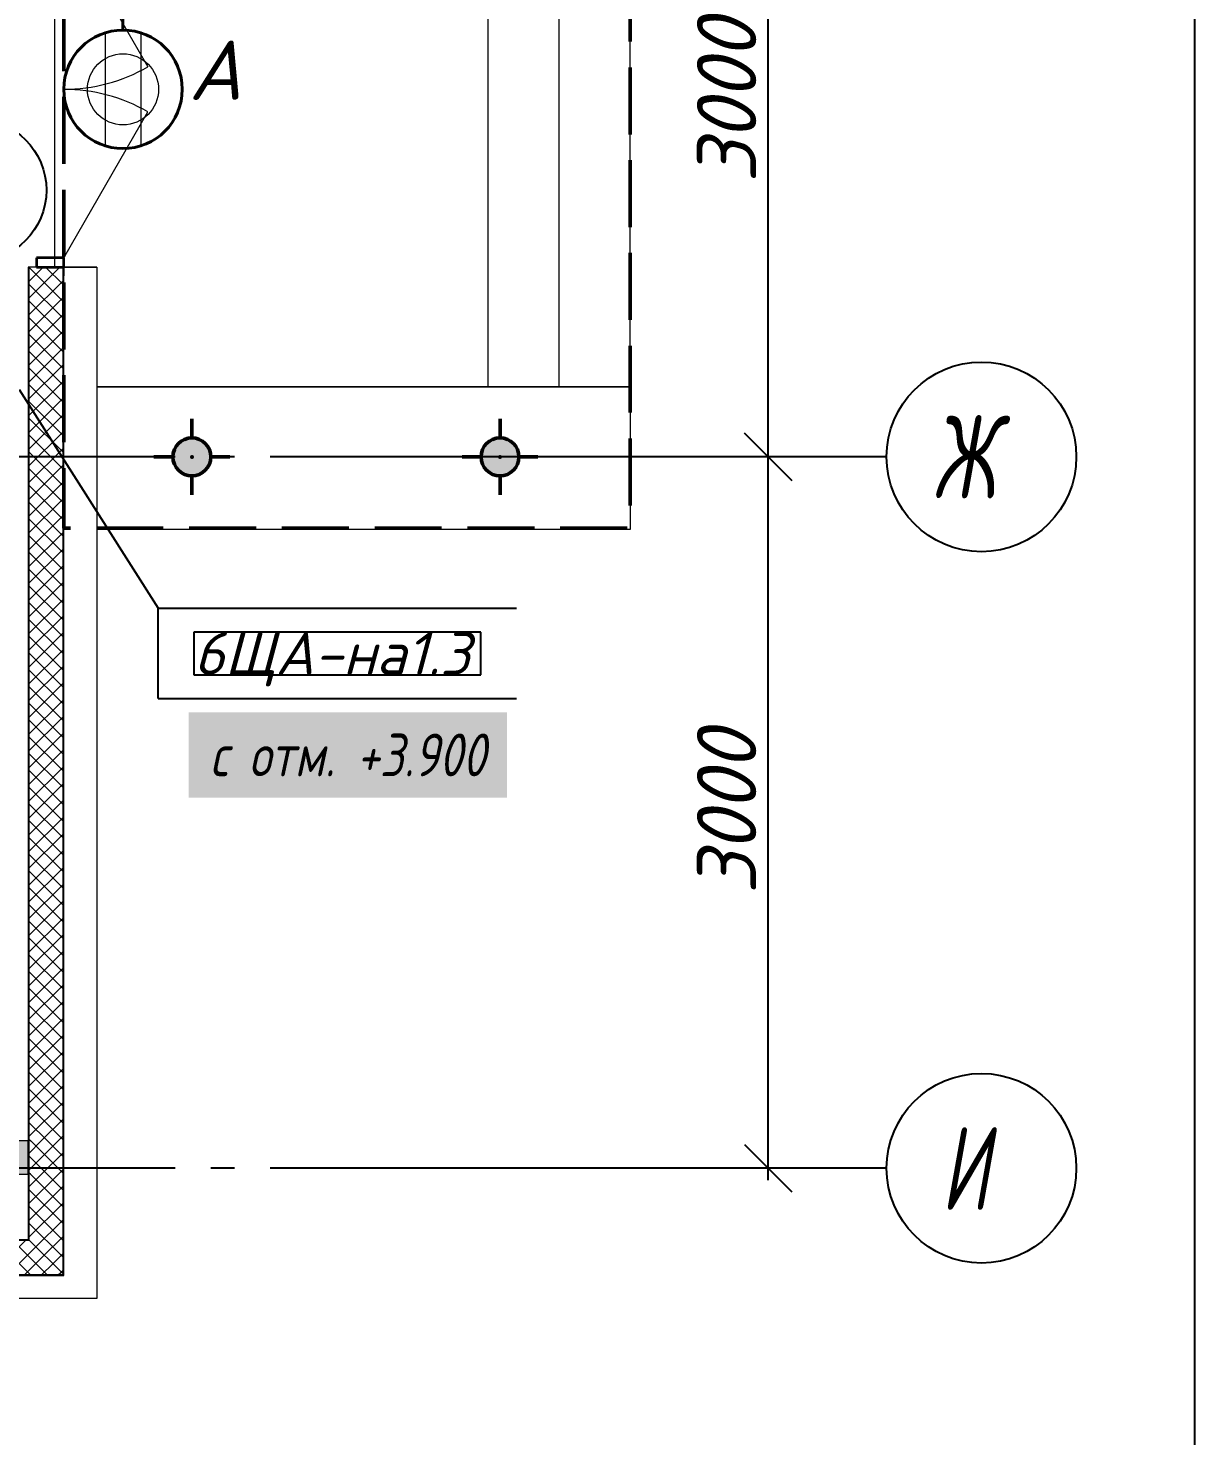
# Model space of a CAD drawing. Header units: millimetres. Extents: x 0 to 1293, y 0 to 420.
# Drawn here: x 588 to 637.2, y 148.3 to 207.7 of the extents above; entities that cross this region are included whole.
import ezdxf

# ---------------------------------------------------------------- set-up
doc = ezdxf.new("R2010")
doc.units = ezdxf.units.MM
for name, pattern in [('JIS_02_2.0', [3, 2, -1]), ('ГОСТ 2.303 5', [24, 20, -1.5, 1, -1.5]), ('СПКБ-0000-000-АР#001$0$Невидимая', [391.222223, 282.222223, -109])]:
    doc.linetypes.add(name, pattern=pattern)
for name, color, linetype in [('@000', 7, 'Continuous'), ('Viewport1ForCustomObjects_0', 7, 'Continuous'), ('Viewport2ForCustomObjects_0', 7, 'Continuous'), ('Номер помещения', 7, 'Continuous'), ('СПКБ-0000-000-АР#001$0$Двери ArchiCAD', 7, 'Continuous'), ('СПКБ-0000-000-АР#001$0$Колонны существующие', 7, 'Continuous'), ('СПКБ-0000-000-АР#001$0$Оболочка - Крыша', 7, 'Continuous'), ('СПКБ-0000-000-АР#001$0$Окна ArchiCAD', 7, 'Continuous'), ('СПКБ-0000-000-АР#001$0$Перекрытие новые', 7, 'Continuous'), ('СПКБ-0000-000-АР#001$0$Стены', 7, 'Continuous'), ('СПКБ-0000-000-АР#001$0$Фахверк', 7, 'Continuous'), ('Строительные оси', 7, 'Continuous'), ('ЭО_АВАРИЙНОЕ ОСВЕЩЕНИЕ', 7, 'Continuous')]:
    doc.layers.add(name, color=color, linetype=linetype)
for name, color, linetype, lineweight, true_color in [('СПКБ-0000-000-АР#001$0$Двери ArchiCAD_Ном._пера__23', 7, 'Continuous', 35, 0xff6600), ('СПКБ-0000-000-АР#001$0$Двери ArchiCAD_Ном._пера__3', 7, 'Continuous', 18, 0xff6600), ('СПКБ-0000-000-АР#001$0$Двери ArchiCAD_Ном._пера__68', 7, 'Continuous', 20, 0xfd4435), ('СПКБ-0000-000-АР#001$0$Колонны существующие_Ном._пера__102', 7, 'Continuous', 13, 0xcccccc), ('СПКБ-0000-000-АР#001$0$Колонны существующие_Ном._пера__4', 7, 'Continuous', 50, 0x029e21), ('СПКБ-0000-000-АР#001$0$Оболочка - Крыша_Ном._пера__4', 7, 'Continuous', 50, 0x029e21), ('СПКБ-0000-000-АР#001$0$Окна ArchiCAD_Ном._пера__68', 7, 'Continuous', 20, 0xfd4435), ('СПКБ-0000-000-АР#001$0$Стены_Ном._пера__68', 7, 'Continuous', 20, 0xfd4435), ('СПКБ-0000-000-АР#001$0$Фахверк_Ном._пера__102', 7, 'Continuous', 13, 0xcccccc)]:
    doc.layers.add(name, color=color, linetype=linetype, lineweight=lineweight, true_color=true_color)
for name, color, linetype, lineweight in [('СПКБ-0000-000-АР#001$0$Колонны существующие_Ном._пера__141', 7, 'Continuous', 50), ('СПКБ-0000-000-АР#001$0$Линии_Ном._пера__20', 1, 'Continuous', 20), ('СПКБ-0000-000-АР#001$0$Окна ArchiCAD_Ном._пера__6', 5, 'Continuous', 9), ('СПКБ-0000-000-АР#001$0$Перекрытие новые_Ном._пера__20', 1, 'Continuous', 20), ('СПКБ-0000-000-АР#001$0$Стены_Ном._пера__20', 1, 'Continuous', 20), ('СПКБ-0000-000-АР#001$0$Фахверк_Ном._пера__1', 7, 'Continuous', 13)]:
    doc.layers.add(name, color=color, linetype=linetype, lineweight=lineweight)
doc.styles.add('1.8', font='isocpeui.ttf', dxfattribs={"height": 1.8})
doc.styles.add('2.5', font='isocpeui.ttf')
doc.styles.add('CustomTextStyle203', font='isocpeui.ttf', dxfattribs={"height": 1.8})
doc.styles.add('CustomTextStyle62', font='isocpeui.ttf', dxfattribs={"width": 0.663175, "height": 3.5})
doc.styles.add('CustomTextStyle64', font='isocpeui.ttf', dxfattribs={"width": 0.663175, "height": 3.5})
doc.dimstyles.new('ISO-100', dxfattribs={"dimtxt": 2.5, "dimasz": 2, "dimexe": 0.5, "dimexo": 0.5, "dimgap": 0.5, "dimtad": 1, "dimdec": 0, "dimlfac": 100, "dimzin": 0, "dimdsep": 46, "dimtxsty": '2.5', "dimblk": 'OBLIQUE', "dimcen": 0, "dimdle": 0.5, "dimclrd": 3, "dimclre": 3, "dimadec": 0, "dimazin": 0, "dimtfac": 1, "dimtdec": 0, "dimtmove": 0, "dimatfit": 1, "dimfxl": 1, "dimtolj": 1, "dimtzin": 0, "dimlwd": -1, "dimarcsym": 0})
pattern_1 = [(45, (0, 0), (-35.35534, 35.35534), []), (135, (0, 0), (35.35534, 35.35534), [])]

# ---------------------------------------------------------------- blocks, each defined once
blk = doc.blocks.new('_Oblique')
at = {"color": 0, "linetype": 'ByBlock', "lineweight": -2}
blk.add_line((-0.5, -0.5), (0.5, 0.5), dxfattribs=at)
blk = doc.blocks.new('*D590')
at = {"layer": 'Defpoints', "color": 0, "ltscale": 100, "transparency": 16777216}
for p in [(619.188, 189.586), (624.188, 189.586), (624.188, 159.586)]:
    blk.add_point(p, dxfattribs=at)
at = {"layer": 'Строительные оси', "color": 3, "ltscale": 100, "transparency": 16777216}
blk.add_line((619.188, 159.086), (619.188, 190.086), dxfattribs=at)
at = {"layer": 'Строительные оси', "color": 3, "lineweight": -2, "ltscale": 100, "transparency": 16777216}
for p, q in [((623.688, 189.586), (618.688, 189.586)), ((623.688, 159.586), (618.688, 159.586))]:
    blk.add_line(p, q, dxfattribs=at)
at = {"layer": 'Строительные оси', "color": 3, "ltscale": 100, "transparency": 16777216, "xscale": 2, "yscale": 2, "zscale": 2}
for p, rotation in [((619.188, 189.586), 90), ((619.188, 159.586), 270)]:
    blk.add_blockref('_Oblique', p, dxfattribs=dict(at, rotation=rotation))
at = {"layer": 'Строительные оси', "color": 0, "ltscale": 100, "transparency": 16777216, "insert": (617.438, 174.586), "char_height": 2.5, "attachment_point": 5, "rotation": 90, "style": '2.5'}
blk.add_mtext('\\A1;3000', dxfattribs=at)
blk = doc.blocks.new('*D591')
at = {"layer": 'Defpoints', "color": 0, "ltscale": 100, "transparency": 16777216}
for p in [(619.188, 219.586), (624.188, 219.586), (624.188, 189.586)]:
    blk.add_point(p, dxfattribs=at)
at = {"layer": 'Строительные оси', "color": 3, "ltscale": 100, "transparency": 16777216}
blk.add_line((619.188, 189.086), (619.188, 220.086), dxfattribs=at)
at = {"layer": 'Строительные оси', "color": 3, "lineweight": -2, "ltscale": 100, "transparency": 16777216}
for p, q in [((623.688, 219.586), (618.688, 219.586)), ((623.688, 189.586), (618.688, 189.586))]:
    blk.add_line(p, q, dxfattribs=at)
at = {"layer": 'Строительные оси', "color": 3, "ltscale": 100, "transparency": 16777216, "xscale": 2, "yscale": 2, "zscale": 2}
for p, rotation in [((619.188, 219.586), 90), ((619.188, 189.586), 270)]:
    blk.add_blockref('_Oblique', p, dxfattribs=dict(at, rotation=rotation))
at = {"layer": 'Строительные оси', "color": 0, "ltscale": 100, "transparency": 16777216, "insert": (617.438, 204.586), "char_height": 2.5, "attachment_point": 5, "rotation": 90, "style": '2.5'}
blk.add_mtext('\\A1;3000', dxfattribs=at)
blk = doc.blocks.new('СПКБ-0000-000-АР#001$0$Перекрытие_12', base_point=(25134.3, 7685.7))
at = {"layer": 'СПКБ-0000-000-АР#001$0$Перекрытие новые_Ном._пера__20', "color": 1, "linetype": 'Continuous', "lineweight": 20, "flags": 128}
blk.add_lwpolyline([(25134.3, 7685.7), (25312.7, 7685.7), (25312.7, 7180.7), (26962.3, 7180.7), (26962.3, 15585.7), (25312.7, 15585.7), (25312.7, 14885.6), (25134.3, 14885.6)], close=True, dxfattribs=at)
blk = doc.blocks.new('СПКБ-0000-000-АР#001$0$Перекрытие_17', base_point=(25312.7, 7180.7))
at = {"layer": 'СПКБ-0000-000-АР#001$0$Перекрытие новые_Ном._пера__20', "color": 1, "linetype": 'Continuous', "lineweight": 20, "flags": 128}
blk.add_lwpolyline([(25312.7, 7180.7), (27262.3, 7180.7), (27262.3, 15585.7), (25312.7, 15585.7), (25312.7, 14885.6), (25134.3, 14885.6), (25134.3, 7685.7), (25312.7, 7685.7)], close=True, dxfattribs=at)
blk = doc.blocks.new('СПКБ-0000-000-АР#001$0$Перекрытие_18', base_point=(25134.3, 7685.7))
at = {"layer": 'СПКБ-0000-000-АР#001$0$Перекрытие новые_Ном._пера__20', "color": 1, "linetype": 'Continuous', "lineweight": 20, "flags": 128}
blk.add_lwpolyline([(25134.3, 7685.7), (25312.7, 7685.7), (25312.7, 7180.7), (27562.3, 7180.7), (27562.3, 15585.7), (25312.7, 15585.7), (25312.7, 14885.6), (25134.3, 14885.6)], close=True, dxfattribs=at)
blk = doc.blocks.new('СПКБ-0000-000-АР#001$0$Двустворчатое Окно 19')
at = {"layer": 'СПКБ-0000-000-АР#001$0$Окна ArchiCAD_Ном._пера__6', "color": 5, "linetype": 'Continuous', "lineweight": 9}
for p, q in [((-747, 100), (747, 100)), ((-750, 0), (-675, 0)), ((-675, 0), (-675, -50)), ((-675, 0), (-75, 0)), ((-75, -50), (-75, 0)), ((-75, 0), (0, 0)), ((0, 0), (75, 0)), ((75, 0), (75, -50)), ((75, 0), (675, 0)), ((675, -50), (675, 0)), ((675, 0), (750, 0)), ((-750, -50), (750, -50)), ((-675, -50), (-750, -50)), ((-75, -50), (-675, -50)), ((0, -50), (-75, -50)), ((75, -50), (0, -50)), ((675, -50), (75, -50)), ((750, -50), (675, -50))]:
    blk.add_line(p, q, dxfattribs=at)
at = {"layer": 'СПКБ-0000-000-АР#001$0$Окна ArchiCAD_Ном._пера__68', "color": 20, "linetype": 'Continuous', "lineweight": 20, "true_color": 0xfd4435}
for p, q in [((-750, -47), (-750, 0)), ((750, -47), (750, 0)), ((-750, -50), (-750, -47)), ((750, -50), (750, -47))]:
    blk.add_line(p, q, dxfattribs=at)
blk = doc.blocks.new('СПКБ-0000-000-АР#001$0$Стена_4', base_point=(17892.9, 3584))
at = {"layer": 'СПКБ-0000-000-АР#001$0$Стены_Ном._пера__68', "linetype": 'Continuous', "lineweight": 20, "true_color": 0xfd4435}
for points in [[(18273.1, 3584), (17892.9, 3584), (17892.9, 3581), (18273.1, 3581)], [(18633.4, 3584), (18413.1, 3584), (18413.1, 3581), (18633.4, 3581)], [(18633.4, 3584), (18633.4, 3581), (18633.4, 3484), (18636.4, 3484), (18636.4, 3584)], [(20130.4, 3584), (20130.4, 3484), (20133.4, 3484), (20133.4, 3581), (20133.4, 3584)], [(20133.4, 3584), (20133.4, 3581), (24603.1, 3581), (24603.1, 3584)], [(25022.7, 3584), (24743.1, 3584), (24743.1, 3581), (25025.7, 3581)], [(17892.9, 3434), (18273.1, 3434), (18273.1, 3437), (17892.9, 3437)], [(18273.1, 3434), (18413.1, 3434), (18413.1, 3437), (18273.1, 3437)], [(18413.1, 3434), (18633.4, 3434), (18633.4, 3437), (18413.1, 3437)], [(24603.1, 3437), (20133.4, 3437), (20133.4, 3434), (24603.1, 3434)], [(24603.1, 3434), (24743.1, 3434), (24743.1, 3437), (24603.1, 3437)], [(24743.1, 3434), (25172.7, 3434), (25169.7, 3437), (24743.1, 3437)]]:
    blk.add_hatch(color=20, dxfattribs=at).paths.add_polyline_path(points)
h = blk.add_hatch(dxfattribs=at)
h.set_pattern_fill('СЕТКА_5X5_ДИАГОНАЛЬНАЯ', color=20, style=0, pattern_type=2)
h.set_pattern_definition(pattern_1)
h.paths.add_polyline_path([(18273.1, 3581), (17892.9, 3581), (17892.9, 3437), (18273.1, 3437)])
h = blk.add_hatch(dxfattribs=at)
h.set_pattern_fill('СЕТКА_5X5_ДИАГОНАЛЬНАЯ', color=20, style=0, pattern_type=2)
h.set_pattern_definition(pattern_1)
h.paths.add_polyline_path([(18273.1, 3437), (18413.1, 3437), (18413.1, 3578.7), (18273.1, 3578.7)])
h = blk.add_hatch(dxfattribs=at)
h.set_pattern_fill('СЕТКА_5X5_ДИАГОНАЛЬНАЯ', color=20, style=0, pattern_type=2)
h.set_pattern_definition(pattern_1)
h.paths.add_polyline_path([(18413.1, 3437), (18633.4, 3437), (18633.4, 3484), (18633.4, 3581), (18413.1, 3581)])
h = blk.add_hatch(dxfattribs=at)
h.set_pattern_fill('СЕТКА_5X5_ДИАГОНАЛЬНАЯ', color=20, style=0, pattern_type=2)
h.set_pattern_definition(pattern_1)
h.paths.add_polyline_path([(24603.1, 3581), (20133.4, 3581), (20133.4, 3484), (20133.4, 3437), (24603.1, 3437)])
h = blk.add_hatch(dxfattribs=at)
h.set_pattern_fill('СЕТКА_5X5_ДИАГОНАЛЬНАЯ', color=20, style=0, pattern_type=2)
h.set_pattern_definition(pattern_1)
h.paths.add_polyline_path([(24603.1, 3437), (24743.1, 3437), (24743.1, 3578.7), (24603.1, 3578.7)])
h = blk.add_hatch(dxfattribs=at)
h.set_pattern_fill('СЕТКА_5X5_ДИАГОНАЛЬНАЯ', color=20, style=0, pattern_type=2)
h.set_pattern_definition(pattern_1)
h.paths.add_polyline_path([(25025.7, 3581), (24743.1, 3581), (24743.1, 3437), (25169.7, 3437)])
at = {"layer": 'СПКБ-0000-000-АР#001$0$Стены_Ном._пера__68', "color": 20, "linetype": 'Continuous', "lineweight": 20, "true_color": 0xfd4435}
for p, q in [((18273.1, 3581), (17892.9, 3581)), ((18633.4, 3581), (18413.1, 3581)), ((18633.4, 3584), (18636.4, 3584)), ((18633.4, 3581), (18633.4, 3484)), ((18636.4, 3484), (18636.4, 3584)), ((20130.4, 3484), (20130.4, 3584)), ((20133.4, 3584), (20130.4, 3584)), ((24603.1, 3581), (20133.4, 3581)), ((20133.4, 3581), (20133.4, 3484)), ((25025.7, 3581), (24743.1, 3581)), ((18633.4, 3484), (18636.4, 3484)), ((18633.4, 3437), (18633.4, 3484)), ((20133.4, 3484), (20130.4, 3484)), ((20133.4, 3437), (20133.4, 3484)), ((17892.9, 3437), (18273.1, 3437)), ((18273.1, 3437), (18413.1, 3437)), ((18413.1, 3437), (18633.4, 3437)), ((18633.4, 3434), (18633.4, 3437)), ((20133.4, 3437), (24603.1, 3437)), ((20133.4, 3434), (20133.4, 3437)), ((24603.1, 3437), (24743.1, 3437)), ((24743.1, 3437), (25169.7, 3437))]:
    blk.add_line(p, q, dxfattribs=at)
at = {"layer": 'СПКБ-0000-000-АР#001$0$Стены_Ном._пера__68', "color": 20, "linetype": 'Continuous', "lineweight": 20, "true_color": 0xfd4435, "flags": 128}
for points in [[(18273.1, 3584), (17892.9, 3584)], [(17892.9, 3584), (17892.9, 3434)], [(18633.4, 3584), (18413.1, 3584)], [(24603.1, 3584), (20133.4, 3584)], [(25022.7, 3584), (24743.1, 3584)], [(17892.9, 3434), (18633.4, 3434)], [(20133.4, 3434), (25172.7, 3434)]]:
    blk.add_lwpolyline(points, dxfattribs=at)
at = {"layer": 'СПКБ-0000-000-АР#001$0$Окна ArchiCAD', "color": 5, "linetype": 'Continuous', "lineweight": 9, "zscale": 1000}
blk.add_blockref('СПКБ-0000-000-АР#001$0$Двустворчатое Окно 19', (19383.4, 3484), dxfattribs=at)
blk = doc.blocks.new('СПКБ-0000-000-АР#001$0$Двупольная Дверь 19_2')
at = {"layer": 'СПКБ-0000-000-АР#001$0$Двери ArchiCAD_Ном._пера__23', "color": 30, "linetype": 'Continuous', "lineweight": 35, "true_color": 0xff6600}
for p, q in [((-710, 0), (-750, 0)), ((-750, 0), (-750, -115)), ((-710, -115), (-710, 0)), ((750, 0), (710, 0)), ((710, 0), (710, -115)), ((750, -115), (750, 0)), ((-750, -115), (-710, -115)), ((710, -115), (750, -115))]:
    blk.add_line(p, q, dxfattribs=at)
at = {"layer": 'СПКБ-0000-000-АР#001$0$Двери ArchiCAD_Ном._пера__3', "color": 30, "linetype": 'Continuous', "lineweight": 18, "true_color": 0xff6600}
for p, q in [((-710, 0), (-95.1, 355)), ((710, 0), (95.1, 355))]:
    blk.add_line(p, q, dxfattribs=at)
for centre, start, end in [((-710, 0), 0, 30), ((710, 0), 150, 180)]:
    blk.add_arc(centre, 710, start, end, dxfattribs=at)
at = {"layer": 'СПКБ-0000-000-АР#001$0$Двери ArchiCAD_Ном._пера__68', "color": 20, "linetype": 'Continuous', "lineweight": 20, "true_color": 0xfd4435}
for p, q in [((-750, 0), (-787, 0)), ((-750, 0), (-750, -3)), ((750, 0), (750, -3)), ((750, 0), (787, 0)), ((-750, -3), (-750, -115)), ((750, -3), (750, -115)), ((-750, -115), (-750, -147)), ((750, -115), (750, -147)), ((-750, -150), (-787, -150)), ((-750, -147), (-750, -150)), ((750, -147), (750, -150)), ((750, -150), (787, -150))]:
    blk.add_line(p, q, dxfattribs=at)
blk = doc.blocks.new('СПКБ-0000-000-АР#001$0$Стена_5', base_point=(25022.7, 3584))
at = {"layer": 'СПКБ-0000-000-АР#001$0$Стены_Ном._пера__68', "linetype": 'Continuous', "lineweight": 20, "true_color": 0xfd4435}
for points in [[(25022.7, 4000.7), (25025.7, 4000.7), (25025.7, 7685.7), (25022.7, 7685.7)], [(25169.7, 4000.7), (25172.7, 4000.7), (25172.7, 7685.7), (25169.7, 7685.7)], [(25025.7, 4000.7), (25023.1, 4000.7), (25023.1, 3860.7), (25025.7, 3860.7)], [(25172.7, 3860.7), (25172.7, 4000.7), (25169.7, 4000.7), (25169.7, 3860.7)], [(25022.7, 3860.7), (25022.7, 3584), (25025.7, 3581), (25025.7, 3860.7)], [(25172.7, 3434), (25172.7, 3860.7), (25169.7, 3860.7), (25169.7, 3437)]]:
    blk.add_hatch(color=20, dxfattribs=at).paths.add_polyline_path(points)
h = blk.add_hatch(dxfattribs=at)
h.set_pattern_fill('СЕТКА_5X5_ДИАГОНАЛЬНАЯ', color=20, style=0, pattern_type=2)
h.set_pattern_definition(pattern_1)
h.paths.add_polyline_path([(25025.7, 4000.7), (25169.7, 4000.7), (25169.7, 7685.7), (25057.7, 7685.7), (25025.7, 7685.7)])
h = blk.add_hatch(dxfattribs=at)
h.set_pattern_fill('СЕТКА_5X5_ДИАГОНАЛЬНАЯ', color=20, style=0, pattern_type=2)
h.set_pattern_definition(pattern_1)
h.paths.add_polyline_path([(25169.7, 3860.7), (25169.7, 4000.7), (25025.7, 4000.7), (25025.7, 3860.7)])
h = blk.add_hatch(dxfattribs=at)
h.set_pattern_fill('СЕТКА_5X5_ДИАГОНАЛЬНАЯ', color=20, style=0, pattern_type=2)
h.set_pattern_definition(pattern_1)
h.paths.add_polyline_path([(25025.7, 3860.7), (25025.7, 3581), (25169.7, 3437), (25169.7, 3860.7)])
at = {"layer": 'СПКБ-0000-000-АР#001$0$Стены_Ном._пера__68', "color": 20, "linetype": 'Continuous', "lineweight": 20, "true_color": 0xfd4435}
for p, q in [((25022.7, 7685.7), (25022.7, 7648.7)), ((25025.7, 7685.7), (25022.7, 7685.7)), ((25025.7, 7685.7), (25025.7, 4000.7)), ((25057.7, 7685.7), (25025.7, 7685.7)), ((25169.7, 7685.7), (25057.7, 7685.7)), ((25169.7, 4000.7), (25169.7, 7685.7)), ((25172.7, 7685.7), (25169.7, 7685.7)), ((25172.7, 7685.7), (25172.7, 7648.7)), ((25025.7, 4000.7), (25025.7, 3860.7)), ((25169.7, 3860.7), (25169.7, 4000.7)), ((25025.7, 3860.7), (25025.7, 3581)), ((25169.7, 3437), (25169.7, 3860.7))]:
    blk.add_line(p, q, dxfattribs=at)
at = {"layer": 'СПКБ-0000-000-АР#001$0$Стены_Ном._пера__68', "color": 20, "linetype": 'Continuous', "lineweight": 20, "true_color": 0xfd4435, "flags": 128}
for points in [[(25022.7, 7685.7), (25022.7, 4000.7)], [(25172.7, 3434), (25172.7, 7685.7)], [(25022.7, 3860.7), (25022.7, 3584)]]:
    blk.add_lwpolyline(points, dxfattribs=at)
at = {"layer": 'СПКБ-0000-000-АР#001$0$Двери ArchiCAD', "color": 21, "linetype": 'Continuous', "lineweight": 18, "true_color": 0xff9955, "zscale": 1000, "rotation": 270}
blk.add_blockref('СПКБ-0000-000-АР#001$0$Двупольная Дверь 19_2', (25172.7, 8435.7), dxfattribs=at)
blk = doc.blocks.new('СПКБ-0000-000-АР#001$0$Стена_123', base_point=(25312.7, 6880.7))
at = {"layer": 'СПКБ-0000-000-АР#001$0$Стены_Ном._пера__20', "color": 1, "linetype": 'Continuous', "lineweight": 20, "flags": 128}
for points in [[(27562.3, 7180.7), (25312.7, 7180.7)], [(25312.7, 7180.7), (25312.7, 6580.7)], [(27562.3, 6580.7), (27562.3, 7180.7)], [(25312.7, 6580.7), (27562.3, 6580.7)]]:
    blk.add_lwpolyline(points, dxfattribs=at)
blk = doc.blocks.new('СПКБ-0000-000-АР#001$0$Колонна_129', base_point=(27012.8, 6885.7))
at = {"layer": 'СПКБ-0000-000-АР#001$0$Колонны существующие_Ном._пера__102', "linetype": 'Continuous', "lineweight": 13, "true_color": 0xcccccc}
blk.add_hatch(color=254, dxfattribs=at).paths.add_polyline_path([(27012.8, 6805.7, 0.414214), (27092.8, 6885.7, 0.414214), (27012.8, 6965.7, 0.414214), (26932.8, 6885.7, 0.414214)])
at = {"layer": 'СПКБ-0000-000-АР#001$0$Колонны существующие_Ном._пера__141', "color": 7, "linetype": 'Continuous', "lineweight": 50}
blk.add_circle((27012.8, 6885.7), 80, dxfattribs=at)
at = {"layer": 'СПКБ-0000-000-АР#001$0$Колонны существующие_Ном._пера__4', "color": 104, "linetype": 'Continuous', "lineweight": 50, "true_color": 0x029e21}
for p, q in [((27012.8, 6965.7), (27012.8, 7045.7)), ((26932.8, 6885.7), (26852.8, 6885.7)), ((27092.8, 6885.7), (27172.8, 6885.7)), ((27012.8, 6805.7), (27012.8, 6725.7))]:
    blk.add_line(p, q, dxfattribs=at)
blk.add_point((27012.8, 6885.7), dxfattribs=at)
blk = doc.blocks.new('СПКБ-0000-000-АР#001$0$Колонна_130', base_point=(25713.1, 6885.7))
at = {"layer": 'СПКБ-0000-000-АР#001$0$Колонны существующие_Ном._пера__102', "linetype": 'Continuous', "lineweight": 13, "true_color": 0xcccccc}
blk.add_hatch(color=254, dxfattribs=at).paths.add_polyline_path([(25713.1, 6805.7, 0.414214), (25793.1, 6885.7, 0.414214), (25713.1, 6965.7, 0.414214), (25633.1, 6885.7, 0.414214)])
at = {"layer": 'СПКБ-0000-000-АР#001$0$Колонны существующие_Ном._пера__141', "color": 7, "linetype": 'Continuous', "lineweight": 50}
blk.add_circle((25713.1, 6885.7), 80, dxfattribs=at)
at = {"layer": 'СПКБ-0000-000-АР#001$0$Колонны существующие_Ном._пера__4', "color": 104, "linetype": 'Continuous', "lineweight": 50, "true_color": 0x029e21}
for p, q in [((25713.1, 6965.7), (25713.1, 7045.7)), ((25633.1, 6885.7), (25553.1, 6885.7)), ((25793.1, 6885.7), (25873.1, 6885.7)), ((25713.1, 6805.7), (25713.1, 6725.7))]:
    blk.add_line(p, q, dxfattribs=at)
blk.add_point((25713.1, 6885.7), dxfattribs=at)
blk = doc.blocks.new('СПКБ-0000-000-АР#001$0$Крыша_3', base_point=(27562.3, 16185.7))
at = {"layer": 'СПКБ-0000-000-АР#001$0$Оболочка - Крыша_Ном._пера__4', "color": 104, "linetype": 'СПКБ-0000-000-АР#001$0$Невидимая', "lineweight": 50, "true_color": 0x029e21, "flags": 128}
blk.add_lwpolyline([(27562.3, 16185.7), (25172.7, 16185.7), (25172.7, 6585.3), (27562.3, 6585.3)], close=True, dxfattribs=at)
blk = doc.blocks.new('СПКБ-0000-000-АР#001$0$Колонна_149', base_point=(24993.1, 3930.7))
at = {"layer": 'СПКБ-0000-000-АР#001$0$Фахверк_Ном._пера__102', "linetype": 'Continuous', "lineweight": 13, "true_color": 0xcccccc}
blk.add_hatch(color=254, dxfattribs=at).paths.add_polyline_path([(25023.1, 3860.7), (25023.1, 4000.7), (24963.1, 4000.7), (24963.1, 3860.7)])
at = {"layer": 'СПКБ-0000-000-АР#001$0$Фахверк_Ном._пера__1', "color": 7, "linetype": 'Continuous', "lineweight": 13, "flags": 128}
blk.add_lwpolyline([(25023.1, 3860.7), (25023.1, 4000.7), (24963.1, 4000.7), (24963.1, 3860.7)], close=True, dxfattribs=at)
blk = doc.blocks.new('*E595')
at = {"layer": 'СПКБ-0000-000-АР#001$0$Линии_Ном._пера__20', "color": 1, "linetype": 'Continuous', "lineweight": 20}
for p, q in [((529.446, 127.5), (528.046, 127.5)), ((529.446, 127.5), (529.446, 84.003)), ((529.446, 84.003), (459.25, 84.003))]:
    blk.add_line(p, q, dxfattribs=at)
at = {"layer": 'СПКБ-0000-000-АР#001$0$Колонны существующие', "color": 7, "lineweight": 50, "xscale": 0.01, "yscale": 0.01, "zscale": 0.01}
for name, p in [('СПКБ-0000-000-АР#001$0$Колонна_130', (533.45, 119.5)), ('СПКБ-0000-000-АР#001$0$Колонна_129', (546.446, 119.5))]:
    blk.add_blockref(name, p, dxfattribs=at)
at = {"layer": 'СПКБ-0000-000-АР#001$0$Оболочка - Крыша', "color": 104, "linetype": 'Continuous', "lineweight": 50, "true_color": 0x029e21, "xscale": 0.01, "yscale": 0.01, "zscale": 0.01}
blk.add_blockref('СПКБ-0000-000-АР#001$0$Крыша_3', (551.941, 212.5), dxfattribs=at)
at = {"layer": 'СПКБ-0000-000-АР#001$0$Перекрытие новые', "color": 1, "linetype": 'Continuous', "lineweight": 20, "xscale": 0.01, "yscale": 0.01, "zscale": 0.01}
for name, p in [('СПКБ-0000-000-АР#001$0$Перекрытие_12', (527.661, 127.5)), ('СПКБ-0000-000-АР#001$0$Перекрытие_17', (529.446, 122.449)), ('СПКБ-0000-000-АР#001$0$Перекрытие_18', (527.661, 127.5))]:
    blk.add_blockref(name, p, dxfattribs=at)
at = {"layer": 'СПКБ-0000-000-АР#001$0$Стены', "color": 20, "lineweight": 20, "true_color": 0xfd4435, "xscale": 0.01, "yscale": 0.01, "zscale": 0.01}
for name, p in [('СПКБ-0000-000-АР#001$0$Стена_5', (526.546, 86.483)), ('СПКБ-0000-000-АР#001$0$Стена_4', (455.248, 86.483))]:
    blk.add_blockref(name, p, dxfattribs=at)
at = {"layer": 'СПКБ-0000-000-АР#001$0$Стены', "color": 12, "lineweight": 50, "true_color": 0xdf0000, "xscale": 0.01, "yscale": 0.01, "zscale": 0.01}
blk.add_blockref('СПКБ-0000-000-АР#001$0$Стена_123', (529.446, 119.449), dxfattribs=at)
at = {"layer": 'СПКБ-0000-000-АР#001$0$Фахверк', "color": 7, "lineweight": 13, "xscale": 0.01, "yscale": 0.01, "zscale": 0.01}
blk.add_blockref('СПКБ-0000-000-АР#001$0$Колонна_149', (526.25, 89.95), dxfattribs=at)
blk = doc.blocks.new('*E596')
at = {"layer": 'Номер помещения', "color": 6, "linetype": 'Continuous'}
blk.add_circle((545.752, 139.245), 3, dxfattribs=at)
at = {"layer": 'Строительные оси', "color": 3, "linetype": 'ГОСТ 2.303 5', "lineweight": 25}
for p, q in [((578.188, 128), (14.188, 128)), ((584.188, 128), (578.188, 128)), ((578.188, 98), (14.188, 98)), ((584.188, 98), (578.188, 98))]:
    blk.add_line(p, q, dxfattribs=at)
at = {"layer": 'Строительные оси', "color": 3, "linetype": 'Continuous', "lineweight": -3}
for centre in [(588.188, 128), (588.188, 98)]:
    blk.add_circle(centre, 4, dxfattribs=at)
at = {"layer": 'ЭО_АВАРИЙНОЕ ОСВЕЩЕНИЕ', "color": 1, "linetype": 'JIS_02_2.0', "lineweight": 40}
blk.add_line((551.983, 146), (551.983, 169.499), dxfattribs=at)
at = {"layer": 'ЭО_АВАРИЙНОЕ ОСВЕЩЕНИЕ', "color": 7, "lineweight": 0}
for points in [[(551.233, 145.884), (551.233, 141.115)], [(552.733, 145.884), (552.733, 141.115)]]:
    blk.add_lwpolyline(points, dxfattribs=at)
at = {"layer": 'ЭО_АВАРИЙНОЕ ОСВЕЩЕНИЕ', "color": 1, "lineweight": 40}
blk.add_circle((551.983, 143.5), 2.5, dxfattribs=at)
at = {"layer": 'ЭО_АВАРИЙНОЕ ОСВЕЩЕНИЕ', "color": 7, "lineweight": 0}
blk.add_circle((551.983, 143.5), 1.5, dxfattribs=at)
at = {"layer": 'Строительные оси', "linetype": 'Continuous', "lineweight": 25, "width": 0.663175}
for s, style, p in [('Ж', 'CustomTextStyle64', (586.115, 126.25)), ('И', 'CustomTextStyle62', (586.479, 96.25))]:
    blk.add_text(s, height=3.5, dxfattribs=dict(at, style=style)).set_placement(p)
blk = doc.blocks.new('CustomObjectsInViewport1_0')
at = {"layer": 'ЭО_АВАРИЙНОЕ ОСВЕЩЕНИЕ'}
for p, q in [((587.6, 192.431), (593.464, 183.2)), ((593.464, 183.2), (608.577, 183.2)), ((593.464, 179.4), (593.464, 183.2)), ((593.464, 179.4), (608.577, 179.4))]:
    blk.add_line(p, q, dxfattribs=at)
at = {"layer": 'ЭО_АВАРИЙНОЕ ОСВЕЩЕНИЕ', "color": 7, "true_color": 0xffffff}
for p, q in [((607.077, 182.2), (594.964, 182.2)), ((594.964, 182.2), (594.964, 180.4)), ((607.077, 180.4), (607.077, 182.2)), ((594.964, 180.4), (607.077, 180.4)), ((594.964, 180.4), (594.964, 180.4))]:
    blk.add_line(p, q, dxfattribs=at)
at = {"layer": 'ЭО_АВАРИЙНОЕ ОСВЕЩЕНИЕ', "style": 'CustomTextStyle203'}
blk.add_text('6ЩА-на1.3', height=1.8, dxfattribs=at).set_placement((594.964, 180.4))

msp = doc.modelspace()

# ---------------------------------------------------------------- linework, layer by layer
at = {"layer": 'Defpoints', "linetype": 'Continuous'}
msp.add_lwpolyline([(35, 56.586), (637.188, 56.586), (637.188, 400), (35, 400)], close=True, dxfattribs=at)

# ---------------------------------------------------------------- block references
at = {"layer": '@000', "color": 1, "linetype": 'JIS_02_2.0', "lineweight": 40}
msp.add_blockref('*E595', (61.438, 70.086), dxfattribs=at)
at = {"layer": 'Viewport1ForCustomObjects_0'}
msp.add_blockref('CustomObjectsInViewport1_0', (0, 0), dxfattribs=at)
at = {"layer": 'Viewport2ForCustomObjects_0'}
msp.add_blockref('*E596', (40, 61.586), dxfattribs=at)

# ---------------------------------------------------------------- texts
at = {"layer": 'ЭО_АВАРИЙНОЕ ОСВЕЩЕНИЕ', "color": 1, "insert": (595.873, 205.89), "char_height": 2.5, "attachment_point": 5, "style": '2.5'}
msp.add_mtext('А', dxfattribs=at)
at = {"layer": 'ЭО_АВАРИЙНОЕ ОСВЕЩЕНИЕ', "insert": (607.283, 177.916), "char_height": 1.8, "attachment_point": 3, "style": '1.8', "bg_fill": 1, "box_fill_scale": 1.5, "bg_fill_color": 7, "bg_fill_true_color": 16777215, "bg_fill_transparency": 0}
msp.add_mtext('{\\W0.8;с отм. +3.900}', dxfattribs=at)

# ---------------------------------------------------------------- dimensions: what is measured, and where the dimension line sits
at = {"layer": 'Строительные оси', "ltscale": 100}
for base, p1, p2, picture, middle in [((619.188, 219.586), (624.188, 189.586), (624.188, 219.586), '*D591', (617.438, 204.586)), ((619.188, 189.586), (624.188, 159.586), (624.188, 189.586), '*D590', (617.438, 174.586))]:
    dim = msp.add_linear_dim(base=base, p1=p1, p2=p2, angle=90, dimstyle='ISO-100', override={"dimscale": 1, "dimlfac": 100}, dxfattribs=at)
    dim.commit()
    dim.dimension.update_dxf_attribs({"geometry": picture, "text_midpoint": middle})

doc.saveas('drawing.dxf')
